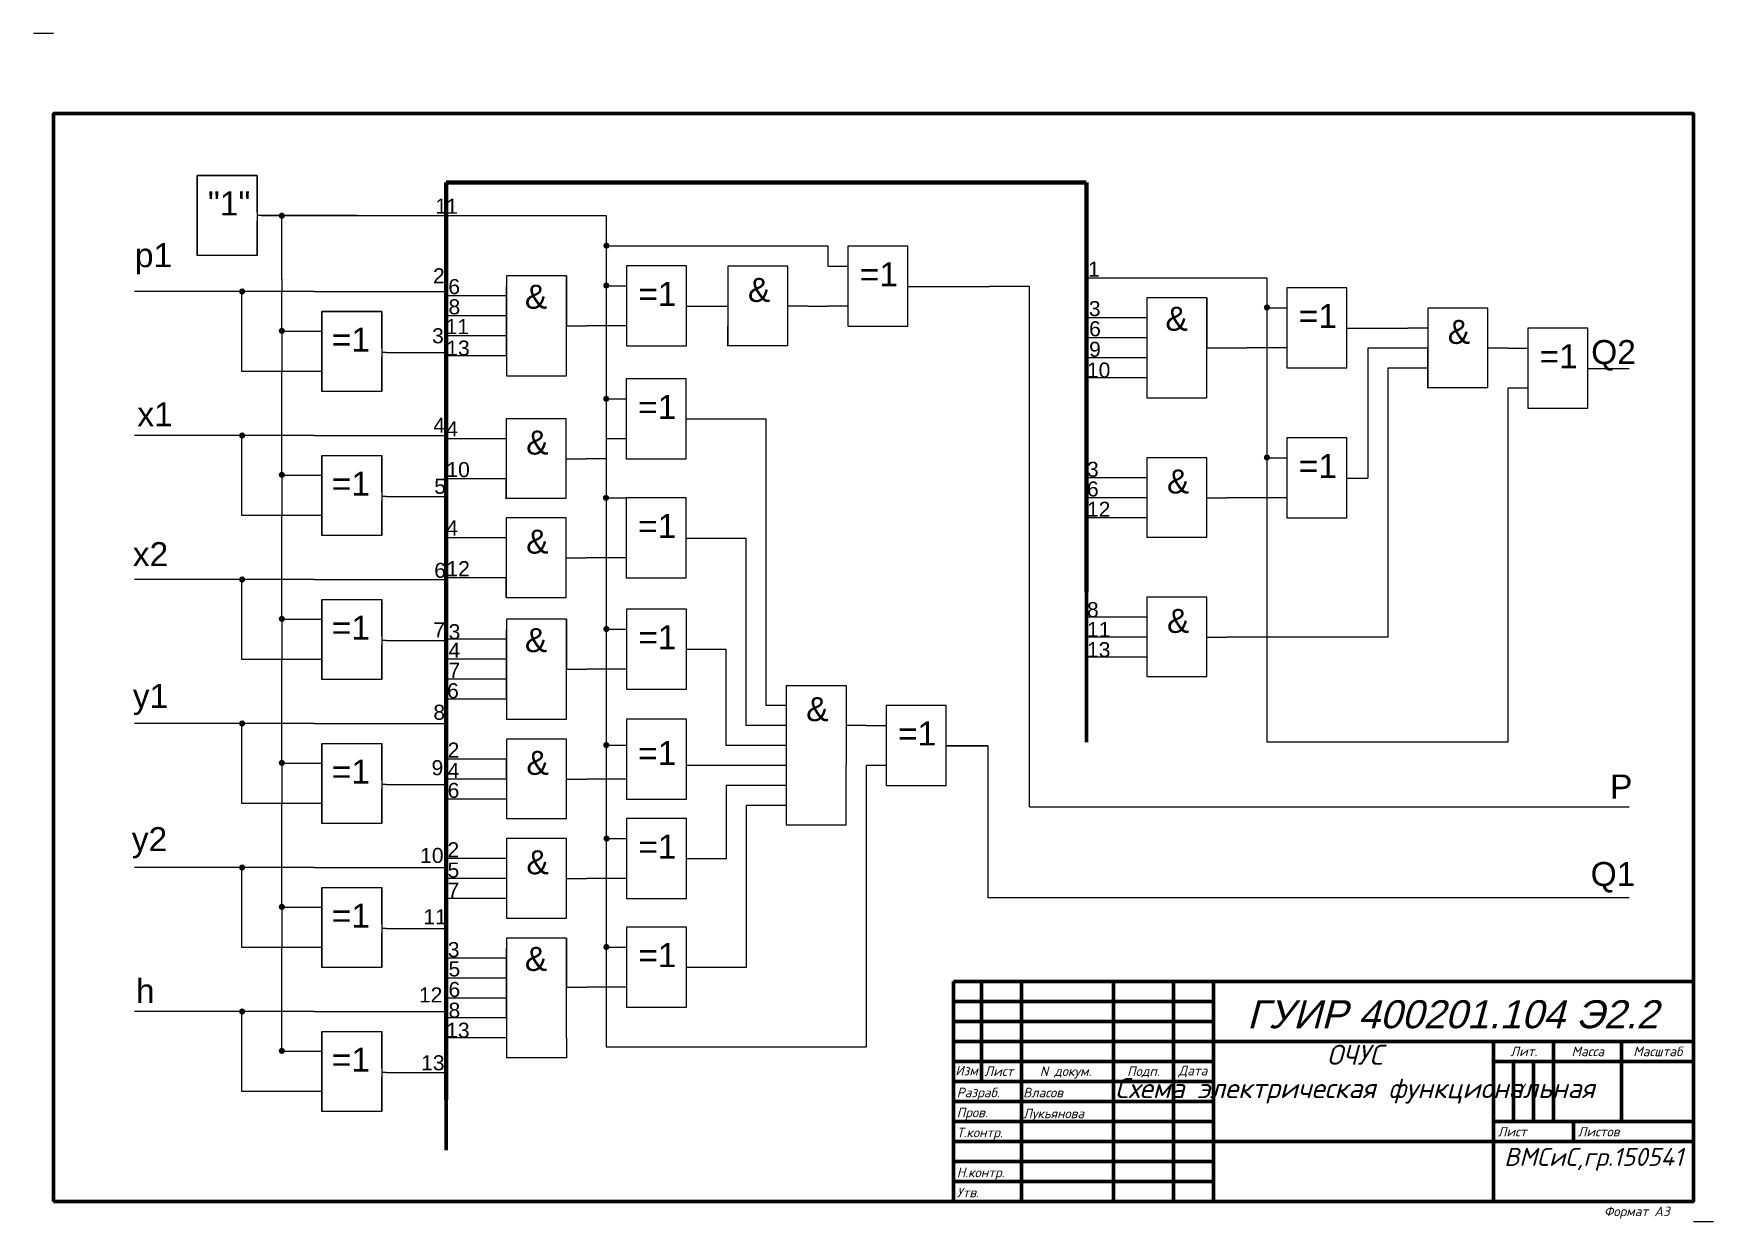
# Model space of a CAD drawing. Header units: millimetres. Extents: x 378 to 3574, y -250 to 1765.
# Drawn here: x 1080 to 1500, y -250 to 47 of the extents above; entities that cross this region are included whole.
import ezdxf
from ezdxf.enums import TextEntityAlignment as Align

# ---------------------------------------------------------------- set-up
doc = ezdxf.new("R2010")
doc.units = ezdxf.units.MM
doc.styles.get("Standard").update_dxf_attribs({"font": 'Arial.ttf'})
doc.styles.add('чер', font='ISOCPEUR.TTF', dxfattribs={"oblique": 15})

msp = doc.modelspace()

# ---------------------------------------------------------------- hatches: boundary and pattern name
at = {"lineweight": 20, "transparency": 33554551}
h = msp.add_hatch(color=0, dxfattribs=at)
edge = h.paths.add_edge_path()
edge.add_arc((1142.07, 1.46), 0.773, 0, 360)
h = msp.add_hatch(color=0, dxfattribs=at)
edge = h.paths.add_edge_path()
edge.add_arc((1223.23, -6.03), 0.773, 0, 360)
h = msp.add_hatch(color=0, dxfattribs=at)
edge = h.paths.add_edge_path()
edge.add_arc((1132.13, -17.49), 0.773, 0, 360)
h = msp.add_hatch(color=0, dxfattribs=at)
edge = h.paths.add_edge_path()
edge.add_arc((1223.19, -15.99), 0.773, 0, 360)
h = msp.add_hatch(color=0, dxfattribs=at)
edge = h.paths.add_edge_path()
edge.add_arc((1388.36, -21.49), 0.773, 0, 360)
h = msp.add_hatch(color=0, dxfattribs=at)
edge = h.paths.add_edge_path()
edge.add_arc((1142.07, -27.33), 0.773, 0, 360)
h = msp.add_hatch(color=0, dxfattribs=at)
edge = h.paths.add_edge_path()
edge.add_arc((1223.18, -44.33), 0.773, 0, 360)
h = msp.add_hatch(color=0, dxfattribs=at)
edge = h.paths.add_edge_path()
edge.add_arc((1132.13, -53.5), 0.773, 0, 360)
h = msp.add_hatch(color=0, dxfattribs=at)
edge = h.paths.add_edge_path()
edge.add_arc((1388.36, -58.99), 0.773, 0, 360)
h = msp.add_hatch(color=0, dxfattribs=at)
edge = h.paths.add_edge_path()
edge.add_arc((1142.07, -63.33), 0.773, 0, 360)
h = msp.add_hatch(color=0, dxfattribs=at)
edge = h.paths.add_edge_path()
edge.add_arc((1223.12, -69.08), 0.773, 0, 360)
h = msp.add_hatch(color=0, dxfattribs=at)
edge = h.paths.add_edge_path()
edge.add_arc((1132.13, -89.5), 0.773, 0, 360)
h = msp.add_hatch(color=0, dxfattribs=at)
edge = h.paths.add_edge_path()
edge.add_arc((1142.07, -99.34), 0.773, 0, 360)
h = msp.add_hatch(color=0, dxfattribs=at)
edge = h.paths.add_edge_path()
edge.add_arc((1223.22, -101.88), 0.773, 0, 360)
h = msp.add_hatch(color=0, dxfattribs=at)
edge = h.paths.add_edge_path()
edge.add_arc((1132.13, -125.51), 0.773, 0, 360)
h = msp.add_hatch(color=0, dxfattribs=at)
edge = h.paths.add_edge_path()
edge.add_arc((1223.19, -130.89), 0.773, 0, 360)
h = msp.add_hatch(color=0, dxfattribs=at)
edge = h.paths.add_edge_path()
edge.add_arc((1142.07, -135.35), 0.773, 0, 360)
h = msp.add_hatch(color=0, dxfattribs=at)
edge = h.paths.add_edge_path()
edge.add_arc((1223.27, -154.28), 0.773, 0, 360)
h = msp.add_hatch(color=0, dxfattribs=at)
edge = h.paths.add_edge_path()
edge.add_arc((1132.13, -161.52), 0.773, 0, 360)
h = msp.add_hatch(color=0, dxfattribs=at)
edge = h.paths.add_edge_path()
edge.add_arc((1142.07, -171.36), 0.773, 0, 360)
h = msp.add_hatch(color=0, dxfattribs=at)
edge = h.paths.add_edge_path()
edge.add_arc((1223.21, -181.38), 0.773, 0, 360)
h = msp.add_hatch(color=0, dxfattribs=at)
edge = h.paths.add_edge_path()
edge.add_arc((1132.13, -197.53), 0.773, 0, 360)
h = msp.add_hatch(color=0, dxfattribs=at)
edge = h.paths.add_edge_path()
edge.add_arc((1142.07, -207.36), 0.773, 0, 360)

# ---------------------------------------------------------------- linework, layer by layer
at = {"color": 0, "linetype": 'ByBlock', "lineweight": 20, "transparency": 33554551}
for p, q in [((1085, 47), (1080, 47)), ((1135.93, 2.44), (1135.93, 0.21)), ((1137.02, 1.53), (1135.93, 1.53)), ((1142.05, -14.47), (1142.05, 1.53)), ((1160.93, 1.53), (1183.16, 1.53)), ((1183.16, 1.53), (1223.16, 1.53)), ((1223.16, 1.53), (1223.16, -196.32)), ((1223.21, -6.08), (1278.6, -6.08)), ((1278.6, -6.08), (1278.6, -11.17)), ((1283.6, -6.17), (1283.6, -21.17)), ((1135.93, -8.47), (1120.93, -8.47)), ((1228.21, -11.08), (1228.21, -26.08)), ((1253.6, -11.17), (1253.6, -16.17)), ((1142.05, -14.47), (1142.05, -17.5)), ((1198.21, -13.58), (1198.16, -18.58)), ((1198.21, -13.58), (1198.21, -38.58)), ((1213.21, -13.58), (1198.21, -13.58)), ((1213.21, -38.58), (1213.21, -13.58)), ((1213.21, -13.58), (1213.21, -26.08)), ((1253.6, -16.17), (1253.6, -21.17)), ((1308.98, -16.26), (1318.98, -16.26)), ((1328.98, -16.26), (1318.98, -16.26)), ((1328.98, -146.37), (1328.98, -16.26)), ((1343.33, -24.08), (1343.33, -14.08)), ((1343.33, -14.08), (1388.38, -14.08)), ((1388.38, -14.08), (1388.38, -21.58)), ((1393.38, -16.58), (1393.38, -31.58)), ((1150.19, -17.5), (1105.19, -17.5)), ((1132.05, -37.5), (1132.05, -17.5)), ((1142.05, -27.5), (1142.05, -17.5)), ((1150.19, -17.5), (1183.16, -17.5)), ((1198.16, -18.58), (1183.16, -18.58)), ((1198.16, -18.58), (1198.19, -23.58)), ((1198.21, -18.58), (1198.21, -23.58)), ((1358.38, -19.08), (1358.33, -24.08)), ((1358.38, -19.08), (1358.38, -44.08)), ((1373.38, -19.08), (1358.38, -19.08)), ((1373.38, -44.08), (1373.38, -19.08)), ((1373.38, -19.08), (1373.38, -31.58)), ((1152.05, -22.5), (1152.05, -27.5)), ((1198.19, -23.58), (1183.19, -23.58)), ((1198.19, -23.58), (1198.19, -28.58)), ((1198.21, -23.58), (1198.21, -28.58)), ((1253.6, -21.17), (1253.6, -31.17)), ((1273.6, -21.17), (1268.6, -21.17)), ((1273.6, -21.17), (1278.6, -21.17)), ((1273.6, -21.17), (1278.6, -21.17)), ((1283.6, -21.17), (1278.6, -21.17)), ((1358.33, -24.08), (1343.33, -24.08)), ((1358.33, -24.08), (1358.36, -29.08)), ((1358.38, -24.08), (1358.38, -29.08)), ((1388.38, -21.58), (1388.38, -79.08)), ((1428.57, -21.67), (1428.57, -26.67)), ((1428.57, -21.67), (1428.57, -26.67)), ((1147.05, -27.5), (1142.05, -27.5)), ((1142.05, -27.5), (1142.05, -37.5)), ((1152.05, -27.5), (1147.05, -27.5)), ((1152.05, -27.5), (1152.05, -37.5)), ((1198.19, -28.58), (1183.19, -28.58)), ((1198.19, -28.58), (1198.19, -33.58)), ((1198.21, -28.58), (1198.21, -33.58)), ((1213.21, -26.08), (1218.21, -26.08)), ((1223.21, -26.08), (1218.21, -26.08)), ((1228.21, -26.08), (1223.21, -26.08)), ((1253.6, -31.17), (1253.6, -26.17)), ((1358.36, -29.08), (1343.36, -29.08)), ((1358.36, -29.08), (1358.36, -34.08)), ((1358.38, -29.08), (1358.38, -34.08)), ((1413.57, -26.67), (1418.57, -26.67)), ((1418.57, -26.67), (1423.57, -26.67)), ((1428.57, -26.67), (1423.57, -26.67)), ((1428.57, -26.67), (1428.57, -31.67)), ((1428.57, -26.67), (1428.57, -36.67)), ((1453.57, -26.67), (1453.57, -41.67)), ((1167.05, -31.6), (1167.05, -33.83)), ((1168.16, -32.71), (1167.05, -32.71)), ((1168.16, -32.71), (1183.16, -32.71)), ((1198.19, -33.58), (1183.19, -33.58)), ((1373.38, -31.58), (1378.38, -31.58)), ((1378.38, -31.58), (1383.38, -31.58)), ((1388.38, -31.58), (1383.38, -31.58)), ((1393.38, -31.58), (1388.38, -31.58)), ((1423.57, -31.67), (1413.57, -31.67)), ((1413.57, -31.67), (1413.57, -36.67)), ((1428.57, -31.67), (1423.57, -31.67)), ((1428.57, -31.67), (1428.57, -41.67)), ((1428.57, -36.67), (1428.57, -31.67)), ((1448.57, -31.67), (1443.57, -31.67)), ((1448.57, -31.67), (1453.57, -31.67)), ((1147.05, -37.5), (1132.05, -37.5)), ((1142.05, -53.51), (1142.05, -37.5)), ((1152.05, -37.5), (1147.05, -37.5)), ((1358.36, -34.08), (1343.36, -34.08)), ((1358.36, -34.08), (1358.36, -39.08)), ((1358.38, -34.08), (1358.38, -39.08)), ((1413.57, -36.67), (1413.57, -64.17)), ((1423.57, -36.67), (1418.57, -36.67)), ((1418.57, -36.67), (1418.57, -103.93)), ((1428.57, -36.67), (1423.57, -36.67)), ((1428.57, -41.67), (1428.57, -36.67)), ((1198.21, -38.58), (1213.21, -38.58)), ((1228.16, -39.35), (1228.16, -54.35)), ((1358.36, -39.08), (1343.36, -39.08)), ((1453.57, -41.67), (1448.57, -41.67)), ((1448.57, -41.67), (1448.57, -79.08)), ((1167.05, -42.5), (1152.05, -42.5)), ((1358.38, -44.08), (1373.38, -44.08)), ((1198.16, -49.35), (1198.16, -54.35)), ((1263.16, -49.44), (1243.16, -49.44)), ((1263.16, -121), (1263.16, -49.44)), ((1150.19, -53.51), (1105.19, -53.51)), ((1132.05, -73.51), (1132.05, -53.51)), ((1142.05, -63.51), (1142.05, -53.51)), ((1150.19, -53.51), (1183.16, -53.51)), ((1198.16, -54.35), (1183.16, -54.35)), ((1198.16, -54.35), (1198.16, -59.35)), ((1228.16, -54.35), (1223.16, -54.35)), ((1393.38, -54.08), (1393.38, -69.08)), ((1152.05, -58.51), (1152.05, -63.51)), ((1152.05, -58.51), (1167.05, -58.51)), ((1198.16, -59.35), (1198.16, -69.35)), ((1213.16, -59.35), (1218.16, -59.35)), ((1213.16, -59.35), (1218.16, -59.35)), ((1223.16, -59.35), (1218.16, -59.35)), ((1147.05, -63.51), (1142.05, -63.51)), ((1142.05, -63.51), (1142.05, -73.51)), ((1152.05, -63.51), (1147.05, -63.51)), ((1152.05, -63.51), (1152.05, -73.51)), ((1198.16, -64.35), (1183.16, -64.35)), ((1198.16, -69.35), (1198.16, -64.35)), ((1343.38, -64.08), (1343.28, -64.08)), ((1358.38, -64.08), (1343.38, -64.08)), ((1343.38, -64.08), (1343.38, -64.08)), ((1167.05, -67.6), (1167.05, -69.83)), ((1168.16, -68.72), (1167.05, -68.72)), ((1168.16, -68.72), (1183.16, -68.72)), ((1228.16, -69.11), (1228.16, -84.11)), ((1343.38, -69.08), (1343.28, -69.08)), ((1348.46, -69.08), (1343.38, -69.08)), ((1358.38, -69.08), (1348.46, -69.08)), ((1358.38, -69.08), (1358.38, -74.08)), ((1373.38, -69.08), (1378.38, -69.08)), ((1383.38, -69.08), (1378.38, -69.08)), ((1388.38, -69.08), (1383.38, -69.08)), ((1393.38, -69.08), (1388.38, -69.08)), ((1147.05, -73.51), (1132.05, -73.51)), ((1142.05, -89.52), (1142.05, -73.51)), ((1152.05, -73.51), (1147.05, -73.51)), ((1198.16, -74.11), (1198.16, -79.11)), ((1343.38, -74.08), (1343.28, -74.08)), ((1348.46, -74.08), (1343.38, -74.08)), ((1358.38, -74.08), (1348.46, -74.08)), ((1167.05, -78.51), (1152.05, -78.51)), ((1198.16, -79.11), (1183.16, -79.11)), ((1198.16, -79.11), (1198.16, -84.11)), ((1258.16, -79.21), (1243.16, -79.21)), ((1258.16, -126), (1258.16, -79.21)), ((1388.38, -79.08), (1388.38, -130.15)), ((1448.57, -79.08), (1448.57, -130.15)), ((1198.16, -84.11), (1198.16, -93.97)), ((1213.16, -84.11), (1218.16, -84.11)), ((1213.16, -84.11), (1218.16, -84.11)), ((1223.16, -84.11), (1218.16, -84.11)), ((1228.16, -84.11), (1223.16, -84.11)), ((1150.19, -89.52), (1105.19, -89.52)), ((1132.05, -109.52), (1132.05, -89.52)), ((1142.05, -99.52), (1142.05, -89.52)), ((1150.19, -89.52), (1183.16, -89.52)), ((1198.16, -89.11), (1183.16, -89.11)), ((1198.16, -93.97), (1198.16, -89.11)), ((1152.05, -94.52), (1152.05, -99.52)), ((1152.05, -94.52), (1167.05, -94.52)), ((1147.05, -99.52), (1142.05, -99.52)), ((1142.05, -99.52), (1142.05, -109.52)), ((1152.05, -99.52), (1147.05, -99.52)), ((1152.05, -99.52), (1152.05, -109.52)), ((1198.21, -99.44), (1198.16, -104.43)), ((1198.21, -99.44), (1198.21, -124.44)), ((1213.21, -99.44), (1198.21, -99.44)), ((1213.21, -124.44), (1213.21, -99.44)), ((1213.21, -99.44), (1213.21, -111.94)), ((1228.21, -96.94), (1228.21, -111.94)), ((1358.38, -98.93), (1343.38, -98.93)), ((1167.05, -103.61), (1167.05, -105.84)), ((1168.16, -104.73), (1167.05, -104.73)), ((1168.16, -104.73), (1183.16, -104.73)), ((1198.16, -104.43), (1183.16, -104.43)), ((1198.16, -104.43), (1198.19, -109.43)), ((1198.21, -104.44), (1198.21, -109.44)), ((1348.46, -103.93), (1343.38, -103.93)), ((1358.38, -103.93), (1348.46, -103.93)), ((1358.38, -103.93), (1358.38, -108.93)), ((1373.38, -103.93), (1378.38, -103.93)), ((1383.38, -103.93), (1378.38, -103.93)), ((1418.57, -103.93), (1383.38, -103.93)), ((1253.16, -107.03), (1243.21, -107.03)), ((1253.16, -131), (1253.16, -107.03)), ((1348.46, -108.93), (1343.38, -108.93)), ((1358.38, -108.93), (1348.46, -108.93)), ((1147.05, -109.52), (1132.05, -109.52)), ((1142.05, -125.53), (1142.05, -109.52)), ((1152.05, -109.52), (1147.05, -109.52)), ((1198.19, -109.43), (1183.19, -109.43)), ((1198.19, -109.43), (1198.19, -114.43)), ((1198.21, -109.44), (1198.21, -114.44)), ((1213.21, -111.94), (1218.21, -111.94)), ((1213.21, -111.94), (1218.21, -111.94)), ((1223.21, -111.94), (1218.21, -111.94)), ((1228.21, -111.94), (1223.21, -111.94)), ((1167.05, -114.52), (1152.05, -114.52)), ((1198.19, -114.43), (1183.19, -114.43)), ((1198.19, -114.43), (1198.19, -119.43)), ((1198.21, -114.44), (1198.21, -119.44)), ((1268.16, -116), (1268.16, -121)), ((1268.16, -116), (1268.16, -135.85)), ((1268.16, -116), (1283.16, -116)), ((1268.16, -116), (1268.16, -121)), ((1283.16, -116), (1283.16, -135.85)), ((1198.19, -119.43), (1183.19, -119.43)), ((1268.16, -121), (1263.16, -121)), ((1268.16, -121), (1268.16, -126)), ((1268.16, -121), (1268.16, -126)), ((1293.16, -121), (1293.16, -136)), ((1150.19, -125.53), (1105.19, -125.53)), ((1132.05, -145.53), (1132.05, -125.53)), ((1142.05, -135.53), (1142.05, -125.53)), ((1150.19, -125.53), (1183.16, -125.53)), ((1198.21, -124.44), (1213.21, -124.44)), ((1228.21, -124.44), (1228.21, -139.44)), ((1263.16, -126), (1258.16, -126)), ((1268.16, -126), (1263.16, -126)), ((1268.16, -126), (1268.16, -131)), ((1288.16, -126), (1283.16, -126)), ((1448.57, -130.15), (1388.38, -130.15)), ((1152.05, -130.53), (1152.05, -135.53)), ((1152.05, -130.53), (1167.05, -130.53)), ((1263.16, -131), (1253.16, -131)), ((1268.16, -131), (1263.16, -131)), ((1268.16, -131), (1268.16, -136)), ((1268.16, -131), (1268.16, -136)), ((1318.55, -131.09), (1318.55, -168.97)), ((1147.05, -135.53), (1142.05, -135.53)), ((1142.05, -135.53), (1142.05, -145.53)), ((1152.05, -135.53), (1147.05, -135.53)), ((1152.05, -135.53), (1152.05, -145.53)), ((1198.21, -134.44), (1183.16, -134.44)), ((1198.21, -139.44), (1198.21, -134.44)), ((1263.16, -136), (1243.16, -136)), ((1268.16, -136), (1263.16, -136)), ((1268.16, -135.85), (1268.16, -150.85)), ((1268.16, -136), (1268.16, -141)), ((1283.16, -150.85), (1283.16, -135.85)), ((1293.16, -136), (1288.16, -136)), ((1288.16, -136), (1288.16, -176)), ((1167.05, -139.62), (1167.05, -141.85)), ((1168.16, -140.73), (1167.05, -140.73)), ((1168.16, -140.73), (1183.16, -140.73)), ((1188.29, -139.44), (1183.21, -139.44)), ((1198.21, -139.44), (1188.29, -139.44)), ((1198.21, -139.44), (1198.21, -144.44)), ((1213.21, -139.44), (1218.21, -139.44)), ((1213.21, -139.44), (1218.21, -139.44)), ((1223.21, -139.44), (1218.21, -139.44)), ((1228.21, -139.44), (1223.21, -139.44)), ((1258.16, -141), (1253.16, -141)), ((1253.16, -141), (1253.16, -159.38)), ((1263.16, -141), (1258.16, -141)), ((1268.16, -141), (1263.16, -141)), ((1268.16, -141), (1268.16, -146)), ((1147.05, -145.53), (1132.05, -145.53)), ((1142.05, -161.53), (1142.05, -145.53)), ((1152.05, -145.53), (1147.05, -145.53)), ((1188.29, -144.44), (1183.21, -144.44)), ((1198.21, -144.44), (1188.29, -144.44)), ((1263.16, -146), (1258.16, -146)), ((1258.16, -146), (1258.16, -186.51)), ((1268.16, -146), (1263.16, -146)), ((1328.98, -146.37), (1478.95, -146.37)), ((1167.05, -150.53), (1152.05, -150.53)), ((1228.21, -149.29), (1228.21, -164.29)), ((1268.16, -150.85), (1283.16, -150.85)), ((1198.21, -159.29), (1183.21, -159.29)), ((1253.16, -159.38), (1243.21, -159.38)), ((1150.19, -161.53), (1105.19, -161.53)), ((1132.05, -181.53), (1132.05, -161.53)), ((1142.05, -171.53), (1142.05, -161.53)), ((1150.19, -161.53), (1183.16, -161.53)), ((1152.05, -166.53), (1152.05, -171.53)), ((1152.05, -166.53), (1167.05, -166.53)), ((1188.29, -164.29), (1183.21, -164.29)), ((1198.21, -164.29), (1188.29, -164.29)), ((1198.21, -164.29), (1198.21, -169.29)), ((1213.21, -164.29), (1218.21, -164.29)), ((1213.21, -164.29), (1218.21, -164.29)), ((1223.21, -164.29), (1218.21, -164.29)), ((1228.21, -164.29), (1223.21, -164.29)), ((1147.05, -171.53), (1142.05, -171.53)), ((1142.05, -171.53), (1142.05, -181.53)), ((1152.05, -171.53), (1147.05, -171.53)), ((1152.05, -171.53), (1152.05, -181.53)), ((1188.29, -169.29), (1183.21, -169.29)), ((1198.21, -169.29), (1188.29, -169.29)), ((1318.55, -168.97), (1328.55, -168.97)), ((1328.55, -168.97), (1478.95, -168.97)), ((1167.05, -175.63), (1167.05, -177.86)), ((1288.16, -176), (1288.16, -206.42)), ((1168.16, -176.74), (1167.05, -176.74)), ((1168.16, -176.74), (1183.16, -176.74)), ((1198.21, -179.14), (1198.16, -184.14)), ((1198.21, -179.14), (1198.21, -204.14)), ((1213.21, -179.14), (1198.21, -179.14)), ((1213.21, -204.14), (1213.21, -179.14)), ((1213.21, -179.14), (1213.21, -191.64)), ((1228.21, -176.42), (1228.21, -191.42)), ((1147.05, -181.53), (1132.05, -181.53)), ((1142.05, -197.54), (1142.05, -181.53)), ((1152.05, -181.53), (1147.05, -181.53)), ((1198.16, -184.14), (1183.16, -184.14)), ((1198.16, -184.14), (1198.19, -189.14)), ((1198.21, -184.14), (1198.21, -189.14)), ((1167.05, -186.53), (1152.05, -186.53)), ((1258.16, -186.51), (1243.21, -186.51)), ((1198.19, -189.14), (1183.19, -189.14)), ((1198.19, -189.14), (1198.19, -194.14)), ((1198.21, -189.14), (1198.21, -194.14)), ((1213.21, -191.42), (1218.21, -191.42)), ((1223.21, -191.42), (1218.21, -191.42)), ((1228.21, -191.42), (1223.21, -191.42)), ((1198.19, -194.14), (1183.19, -194.14)), ((1198.19, -194.14), (1198.19, -199.14)), ((1198.21, -194.14), (1198.21, -199.14)), ((1223.16, -196.32), (1223.16, -206.42)), ((1150.19, -197.54), (1105.19, -197.54)), ((1132.05, -217.54), (1132.05, -197.54)), ((1142.05, -207.54), (1142.05, -197.54)), ((1150.19, -197.54), (1183.16, -197.54)), ((1198.19, -199.14), (1183.19, -199.14)), ((1152.05, -202.54), (1152.05, -207.54)), ((1152.05, -202.54), (1167.05, -202.54)), ((1198.21, -204.14), (1183.16, -204.14)), ((1198.21, -204.14), (1198.21, -209.14)), ((1213.21, -204.14), (1213.21, -209.14)), ((1147.05, -207.54), (1142.05, -207.54)), ((1152.05, -207.54), (1147.05, -207.54)), ((1152.05, -207.54), (1152.05, -217.54)), ((1213.21, -209.14), (1198.21, -209.14)), ((1228.21, -206.42), (1223.16, -206.42)), ((1288.16, -206.42), (1228.21, -206.42)), ((1167.05, -211.63), (1167.05, -213.86)), ((1168.16, -212.75), (1167.05, -212.75)), ((1168.16, -212.75), (1183.16, -212.75)), ((1147.05, -217.54), (1132.05, -217.54)), ((1152.05, -217.54), (1147.05, -217.54)), ((1167.05, -222.54), (1152.05, -222.54)), ((1495, -250), (1500, -250))]:
    msp.add_line(p, q, dxfattribs=at)
at = {"color": 0, "transparency": 33554551}
for p, q in [((1135.93, 11.53), (1120.93, 11.53)), ((1120.93, 11.53), (1120.93, 1.53)), ((1135.93, 2.44), (1135.93, 11.53)), ((1120.93, 1.53), (1120.93, -8.47)), ((1135.93, -8.47), (1135.93, 0.21)), ((1137.02, 1.53), (1160.93, 1.53)), ((1167.05, -22.5), (1152.05, -22.5)), ((1152.05, -22.5), (1152.05, -32.5)), ((1167.05, -31.6), (1167.05, -22.5)), ((1152.05, -32.5), (1152.05, -42.5)), ((1167.05, -42.5), (1167.05, -33.83)), ((1152.05, -58.51), (1152.05, -68.51)), ((1167.05, -67.6), (1167.05, -58.51)), ((1152.05, -68.51), (1152.05, -78.51)), ((1167.05, -78.51), (1167.05, -69.83)), ((1152.05, -94.52), (1152.05, -104.52)), ((1167.05, -103.61), (1167.05, -94.52)), ((1152.05, -104.52), (1152.05, -114.52)), ((1167.05, -114.52), (1167.05, -105.84)), ((1152.05, -130.53), (1152.05, -140.53)), ((1167.05, -139.62), (1167.05, -130.53)), ((1308.16, -131.09), (1318.55, -131.09)), ((1152.05, -140.53), (1152.05, -150.53)), ((1167.05, -150.53), (1167.05, -141.85)), ((1152.05, -166.53), (1152.05, -176.53)), ((1167.05, -175.63), (1167.05, -166.53)), ((1152.05, -176.53), (1152.05, -186.53)), ((1167.05, -186.53), (1167.05, -177.86)), ((1152.05, -202.54), (1152.05, -212.54)), ((1167.05, -211.63), (1167.05, -202.54)), ((1152.05, -212.54), (1152.05, -222.54)), ((1167.05, -222.54), (1167.05, -213.86))]:
    msp.add_line(p, q, dxfattribs=at)
at = {"color": 0, "lineweight": 70}
for p, q in [((1183.16, -14.41), (1183.16, 9.79)), ((1183.16, 9.79), (1343.16, 9.79)), ((1343.28, 9.75), (1343.28, -92.63)), ((1183.16, -14.41), (1183.16, -219.54))]:
    msp.add_line(p, q, dxfattribs=at)
at = {"color": 0, "lineweight": 20, "transparency": 33554551}
for p, q in [((1278.6, -11.17), (1283.6, -11.17)), ((1298.6, -16.26), (1308.98, -16.26)), ((1388.38, -21.58), (1393.38, -21.58)), ((1408.38, -26.67), (1413.57, -26.67)), ((1448.57, -31.67), (1453.57, -31.67)), ((1468.57, -36.76), (1478.95, -36.76)), ((1223.16, -44.35), (1228.16, -44.35)), ((1388.38, -59.08), (1393.38, -59.08)), ((1408.38, -64.17), (1413.57, -64.17)), ((1223.16, -69.11), (1228.16, -69.11)), ((1223.21, -101.94), (1228.21, -101.94)), ((1288.16, -126), (1293.16, -126)), ((1223.16, -130.9), (1228.16, -130.9)), ((1223.21, -154.29), (1228.21, -154.29)), ((1223.21, -181.42), (1228.21, -181.42))]:
    msp.add_line(p, q, dxfattribs=at)
at = {"color": 0, "lineweight": 20}
for p, q in [((1223.21, -16.08), (1228.21, -16.08)), ((1243.21, -21.17), (1253.6, -21.17))]:
    msp.add_line(p, q, dxfattribs=at)
at = {"color": 0, "linetype": 'ByBlock', "lineweight": 60, "transparency": 33554551}
for p, q in [((1343.28, -92.63), (1343.28, -130.15)), ((1310, -190), (1495, -190)), ((1310, -190), (1310, -245)), ((1317, -215), (1317, -190)), ((1327, -190), (1327, -245)), ((1350, -245), (1350, -190)), ((1365, -190), (1365, -245)), ((1375, -245), (1375, -190)), ((1310, -195), (1375, -195)), ((1375, -200), (1310, -200)), ((1310, -205), (1375, -205)), ((1495, -205), (1375, -205)), ((1445, -205), (1445, -245)), ((1460, -205), (1460, -225)), ((1477, -225), (1477, -205)), ((1375, -210), (1310, -210)), ((1445, -210), (1495, -210)), ((1450, -225), (1450, -210)), ((1455, -210), (1455, -225)), ((1310, -215), (1375, -215)), ((1375, -220), (1310, -220)), ((1310, -225), (1375, -225)), ((1495, -225), (1445, -225)), ((1465, -230), (1465, -225)), ((1375, -230), (1310, -230)), ((1375, -230), (1495, -230)), ((1310, -235), (1375, -235)), ((1375, -240), (1310, -240)), ((1495, -245), (1310, -245))]:
    msp.add_line(p, q, dxfattribs=at)
at = {"color": 0, "lineweight": 60}
msp.add_line((1183.16, -219.54), (1183.16, -232.18), dxfattribs=at)
at = {"color": 0, "linetype": 'ByBlock', "lineweight": 60, "transparency": 33554551}
msp.add_lwpolyline([(1085, -245), (1495, -245), (1495, 27), (1085, 27)], close=True, dxfattribs=at)
at = {"color": 0, "lineweight": 20, "transparency": 33554551}
for points in [[(1283.6, -26.17), (1298.6, -26.17), (1298.6, -6.17), (1283.6, -6.17)], [(1393.38, -36.58), (1408.38, -36.58), (1408.38, -16.58), (1393.38, -16.58)], [(1453.57, -46.67), (1468.57, -46.67), (1468.57, -26.67), (1453.57, -26.67)], [(1228.16, -59.35), (1243.16, -59.35), (1243.16, -39.35), (1228.16, -39.35)], [(1393.38, -74.08), (1408.38, -74.08), (1408.38, -54.08), (1393.38, -54.08)], [(1228.16, -89.11), (1243.16, -89.11), (1243.16, -69.11), (1228.16, -69.11)], [(1228.21, -116.94), (1243.21, -116.94), (1243.21, -96.94), (1228.21, -96.94)], [(1293.16, -141), (1308.16, -141), (1308.16, -121), (1293.16, -121)], [(1228.21, -144.44), (1243.21, -144.44), (1243.21, -124.44), (1228.21, -124.44)], [(1228.21, -169.29), (1243.21, -169.29), (1243.21, -149.29), (1228.21, -149.29)], [(1228.21, -196.42), (1243.21, -196.42), (1243.21, -176.42), (1228.21, -176.42)]]:
    msp.add_lwpolyline(points, close=True, dxfattribs=at)
at = {"color": 0, "lineweight": 20}
msp.add_lwpolyline([(1228.21, -31.08), (1243.21, -31.08), (1243.21, -11.08), (1228.21, -11.08)], close=True, dxfattribs=at)
at = {"color": 0, "linetype": 'ByBlock', "lineweight": 20, "transparency": 33554551}
for points in [[(1253.6, -31.02), (1268.6, -31.02), (1268.6, -11.17), (1253.6, -11.17)], [(1428.57, -41.52), (1443.57, -41.52), (1443.57, -21.67), (1428.57, -21.67)], [(1198.16, -69.2), (1213.16, -69.2), (1213.16, -49.35), (1198.16, -49.35)], [(1358.38, -78.93), (1373.38, -78.93), (1373.38, -59.08), (1358.38, -59.08)], [(1198.16, -93.97), (1213.16, -93.97), (1213.16, -74.11), (1198.16, -74.11)], [(1358.38, -113.79), (1373.38, -113.79), (1373.38, -93.93), (1358.38, -93.93)], [(1198.21, -149.29), (1213.21, -149.29), (1213.21, -129.44), (1198.21, -129.44)], [(1198.21, -174.14), (1213.21, -174.14), (1213.21, -154.29), (1198.21, -154.29)]]:
    msp.add_lwpolyline(points, close=True, dxfattribs=at)

# ---------------------------------------------------------------- texts
at = {"color": 0, "transparency": 33554551}
for s, height, p in [('"1"', 6, (1123.58, 1.53)), ('=1', 6, (1154.56, -32.5)), ('=1', 6, (1154.56, -68.51)), ('x2', 6, (1104.8, -86.16)), ('=1', 6, (1154.56, -104.52)), ('y1', 6, (1104.8, -121.61)), ('=1', 6, (1296.13, -131)), ('=1', 6, (1154.56, -140.53)), ('y2', 6, (1104.55, -157.42)), ('=1', 6, (1154.56, -176.53)), ('h', 6, (1105.59, -195.38)), ('=1', 6, (1154.56, -212.54)), ('13', 3.767, (1176.9, -212.22))]:
    msp.add_text(s, height=height, dxfattribs=at).set_placement(p)
at = {"color": 0}
for s, height, p in [('1', 3.77, (1180.43, 1.97)), ('p1', 6, (1105.33, -11.4)), ('2', 3.77, (1179.86, -15.44)), ('3', 3.77, (1179.64, -30.44)), ('x1', 6, (1105.94, -51.17)), ('4', 3.77, (1179.95, -52.81)), ('5', 3.77, (1180.17, -68.07)), ('6', 3.77, (1180.17, -89.09)), ('7', 3.77, (1179.96, -103.97)), ('8', 3.77, (1179.96, -124.57)), ('9', 3.77, (1179.5, -138.44, -53.95)), ('10', 3.767, (1176.65, -160.37)), ('11', 3.767, (1177.48, -175.7)), ('12', 3.767, (1176.35, -195.26, -75.52))]:
    msp.add_text(s, height=height, dxfattribs=at).set_placement(p)
at = {"color": 0, "lineweight": 20, "transparency": 33554551}
for s, height, p in [('1', 3.77, (1183.16, 1.94)), ('=1', 6, (1286.56, -16.17)), ('=1', 6, (1396.34, -26.58)), ('=1', 6, (1456.53, -36.67)), ('Q2', 6, (1469.44, -35.63)), ('=1', 6, (1231.13, -49.35)), ('=1', 6, (1396.34, -64.08)), ('3', 3.77, (1343.38, -63.82)), ('6', 3.77, (1343.38, -68.76)), ('12', 3.767, (1343.38, -73.82)), ('=1', 6, (1231.13, -79.11)), ('8', 3.77, (1343.38, -98.93)), ('11', 3.767, (1343.38, -103.87)), ('=1', 6, (1231.18, -106.94)), ('13', 3.767, (1343.38, -108.93)), ('6', 3.77, (1183.39, -119.19)), ('=1', 6, (1231.13, -135.9)), ('2', 3.77, (1183.52, -134.04)), ('4', 3.77, (1183.52, -139.13)), ('6', 3.77, (1183.52, -144.11)), ('=1', 6, (1231.18, -159.29)), ('5', 3.77, (1183.5, -164.03)), ('7', 3.77, (1183.5, -169.1)), ('=1', 6, (1231.18, -186.42))]:
    msp.add_text(s, height=height, dxfattribs=at).set_placement(p)
at = {"color": 0, "linetype": 'ByBlock', "lineweight": 20, "transparency": 33554551}
for s, height, p in [('1', 3.77, (1343.65, -13.78)), ('6', 3.77, (1183.69, -18.15)), ('&', 6, (1202.83, -21.79)), ('&', 6, (1258.6, -20.08)), ('8', 3.77, (1183.74, -23.19)), ('3', 3.77, (1343.85, -23.65)), ('11', 3.767, (1183, -28.15)), ('6', 3.77, (1343.91, -28.69)), ('&', 6, (1362.99, -27.29)), ('&', 6, (1433.57, -30.58)), ('13', 3.767, (1183.19, -33.51)), ('9', 3.77, (1343.91, -33.83)), ('10', 3.767, (1343.36, -39.01)), ('4', 3.77, (1183.16, -53.74)), ('&', 6, (1203.16, -58.25)), ('10', 3.767, (1183.22, -63.9)), ('&', 6, (1363.38, -67.99)), ('4', 3.77, (1183.16, -78.5)), ('&', 6, (1203.16, -83.02)), ('12', 3.767, (1183.22, -88.67)), ('3', 3.77, (1183.77, -104.43)), ('&', 6, (1363.38, -102.84)), ('&', 6, (1202.83, -107.65)), ('4', 3.77, (1183.74, -109.05)), ('7', 3.77, (1183.74, -114.1)), ('&', 6, (1273.16, -124.91)), ('&', 6, (1203.21, -138.34)), ('2', 3.77, (1183.48, -158.96)), ('&', 6, (1203.21, -163.2)), ('3', 3.77, (1183.56, -183.92)), ('&', 6, (1202.83, -187.36)), ('5', 3.77, (1183.74, -188.76)), ('6', 3.77, (1183.74, -193.89)), ('8', 3.77, (1183.75, -199.08)), ('13', 3.767, (1183.16, -204.08))]:
    msp.add_text(s, height=height, dxfattribs=at).set_placement(p)
at = {"color": 0, "lineweight": 20}
for s, p in [('=1', (1231.18, -21.08)), ('P', (1474.15, -144.27)), ('Q1', (1469.31, -166.14))]:
    msp.add_text(s, height=6, dxfattribs=at).set_placement(p)
at = {"color": 0, "linetype": 'ByBlock', "transparency": 33554551, "style": 'чер', "oblique": 15}
for s, p in [('Лит.', (1452.59, -208.69)), ('Масса', (1468.59, -208.69)), ('Масштаб', (1486.09, -208.69)), ('N докум.', (1338.02, -213.64)), ('Подп.', (1357.47, -213.64)), ('Дата', (1369.86, -213.49))]:
    msp.add_text(s, height=2.4, dxfattribs=at).set_placement(p, align=Align.CENTER)
for s, p in [('Изм', (1310.44, -213.49)), ('Лист', (1317.73, -213.64)), ('Разраб.', (1310.81, -218.96)), ('У', (1451.2, -217.92)), ('Пров.', (1310.81, -223.96)), ('Т.контр.', (1310.81, -228.96)), ('Листов', (1466.07, -228.76)), ('Н.контр.', (1310.81, -238.96)), ('Утв.', (1310.81, -243.96)), ('Формат А3', (1472.62, -248.69))]:
    msp.add_text(s, height=2.4, dxfattribs=at).set_placement(p)
at = {"color": 0, "linetype": 'ByBlock', "lineweight": -2, "transparency": 33554551, "style": 'чер', "oblique": 15}
for s, p in [('Власов', (1327.41, -219)), ('Лукьянова', (1327.41, -224.21))]:
    msp.add_text(s, height=2.4, dxfattribs=at).set_placement(p)
at = {"color": 0, "linetype": 'ByBlock', "lineweight": 60, "transparency": 33554551, "style": 'чер', "oblique": 15}
msp.add_text('Лист', height=2.4, dxfattribs=at).set_placement((1446.07, -228.76))
at = {"color": 0, "linetype": 'ByBlock', "transparency": 33554551, "width": 118.3742, "attachment_point": 1, "style": 'чер'}
for s, insert, char_height in [('\\pxt10;{\\fArial|b0|i0|c204|p34;ГУИР 400201.104 Э2.2}', (1383.4, -194.7), 7), ('\\pxqc,t10;ОЧУС \\PСхема электрическая функциональная', (1351.16, -205.84), 5)]:
    msp.add_mtext(s, dxfattribs=dict(at, insert=insert, char_height=char_height))
at = {"color": 0, "linetype": 'ByBlock', "lineweight": -2, "transparency": 33554551, "insert": (1447.68, -231.62), "char_height": 8, "width": 44.8152, "attachment_point": 1, "style": 'чер'}
msp.add_mtext('\\pxt4;{\\H0.5625x;ВМСиС,гр.150541} ', dxfattribs=at)

doc.saveas('drawing.dxf')
